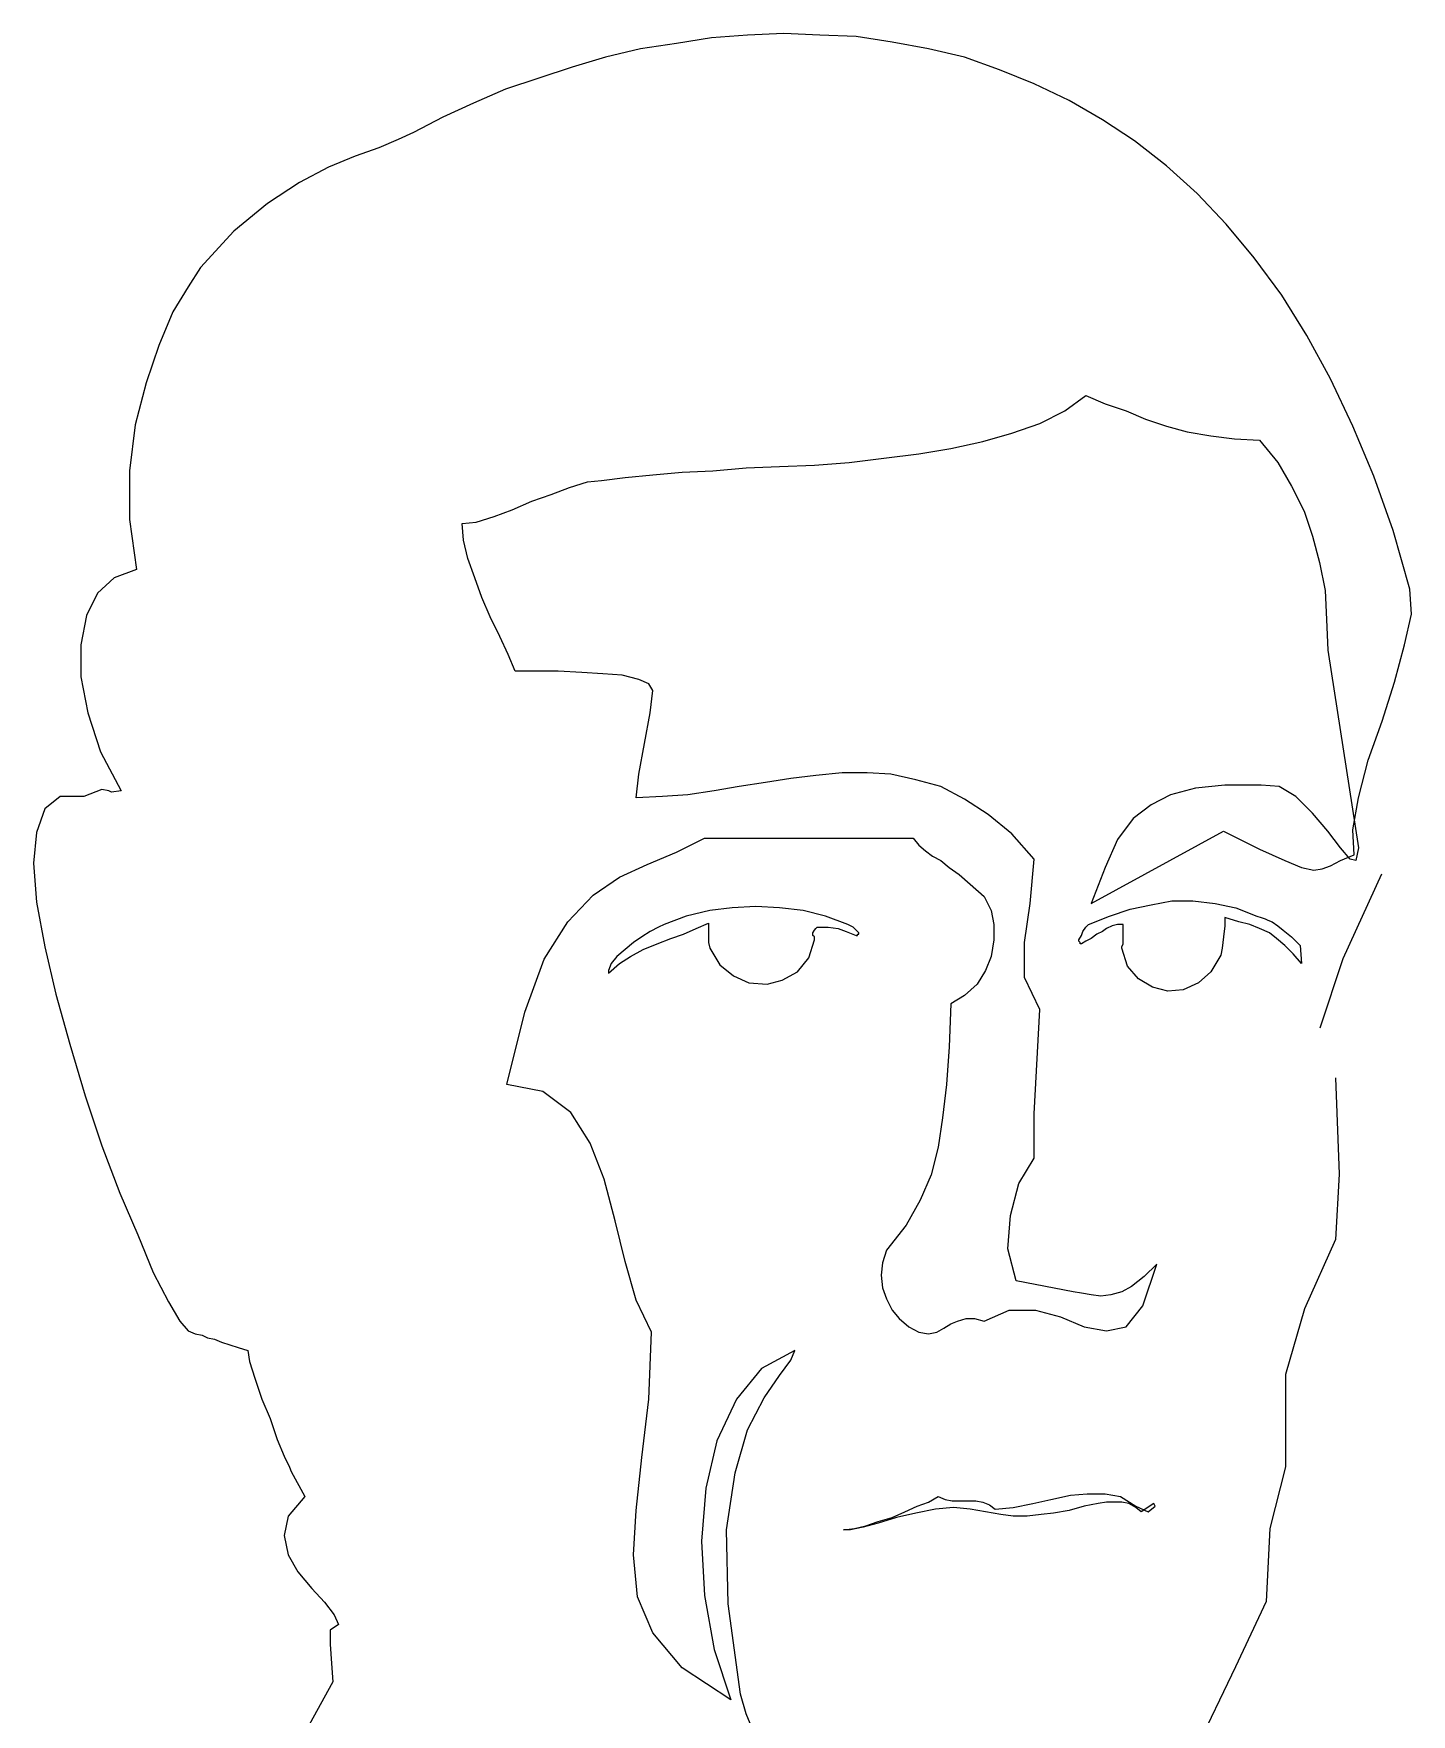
# Model space of a CAD drawing. Header units: millimetres. Extents: x -1621.21 to -1620.39, y 1860.9 to 1862.71.
# Drawn here: x -1621.0815 to -1620.8754, y 1862.4538 to 1862.7052 of the extents above; entities that cross this region are included whole.
import ezdxf

# ---------------------------------------------------------------- set-up
doc = ezdxf.new("R2010")
doc.units = ezdxf.units.MM
doc.header["$LTSCALE"] = 10
doc.layers.add('Humanos', color=2, linetype='Continuous')

msp = doc.modelspace()

# ---------------------------------------------------------------- linework, layer by layer
at = {"layer": 'Humanos'}
for p, q in [((-1620.98535, 1862.70378), (-1620.99076, 1862.70294)), ((-1620.98014, 1862.70462), (-1620.98535, 1862.70378)), ((-1620.97473, 1862.70503), (-1620.98014, 1862.70462)), ((-1620.96931, 1862.70524), (-1620.97473, 1862.70503)), ((-1620.9639, 1862.70503), (-1620.96931, 1862.70524)), ((-1620.95849, 1862.70482), (-1620.9639, 1862.70503)), ((-1620.95307, 1862.70398), (-1620.95849, 1862.70482)), ((-1620.94766, 1862.70294), (-1620.95307, 1862.70398)), ((-1620.99597, 1862.7017), (-1621.00096, 1862.70024)), ((-1620.99076, 1862.70294), (-1620.99597, 1862.7017)), ((-1620.94225, 1862.7017), (-1620.94766, 1862.70294)), ((-1620.93704, 1862.69982), (-1620.94225, 1862.7017)), ((-1621.00596, 1862.69858), (-1621.01096, 1862.69691)), ((-1621.00096, 1862.70024), (-1621.00596, 1862.69858)), ((-1620.93184, 1862.69774), (-1620.93704, 1862.69982)), ((-1621.01096, 1862.69691), (-1621.01574, 1862.69482)), ((-1620.92663, 1862.69524), (-1620.93184, 1862.69774)), ((-1621.01574, 1862.69482), (-1621.02032, 1862.69274)), ((-1620.92163, 1862.69232), (-1620.92663, 1862.69524)), ((-1621.02032, 1862.69274), (-1621.0247, 1862.69046)), ((-1620.91685, 1862.6892), (-1620.92163, 1862.69232)), ((-1621.02699, 1862.68942), (-1621.0299, 1862.68816)), ((-1621.0247, 1862.69046), (-1621.02699, 1862.68942)), ((-1620.91206, 1862.68546), (-1620.91685, 1862.6892)), ((-1621.03344, 1862.68692), (-1621.0374, 1862.68525)), ((-1621.0299, 1862.68816), (-1621.03344, 1862.68692)), ((-1621.0374, 1862.68525), (-1621.04177, 1862.68296)), ((-1620.90747, 1862.6813), (-1620.91206, 1862.68546)), ((-1621.04177, 1862.68296), (-1621.04656, 1862.67984)), ((-1620.90311, 1862.67672), (-1620.90747, 1862.6813)), ((-1621.04656, 1862.67984), (-1621.05156, 1862.67567)), ((-1620.89894, 1862.67172), (-1620.90311, 1862.67672)), ((-1621.05156, 1862.67567), (-1621.05656, 1862.67026)), ((-1620.89477, 1862.6661), (-1620.89894, 1862.67172)), ((-1621.05656, 1862.67026), (-1621.05843, 1862.66734)), ((-1621.05843, 1862.66734), (-1621.06072, 1862.6636)), ((-1620.89103, 1862.66006), (-1620.89477, 1862.6661)), ((-1621.06072, 1862.6636), (-1621.0628, 1862.6586)), ((-1621.0628, 1862.6586), (-1621.06468, 1862.65298)), ((-1620.88749, 1862.6536), (-1620.89103, 1862.66006)), ((-1620.88415, 1862.64652), (-1620.88749, 1862.6536)), ((-1621.06468, 1862.65298), (-1621.06634, 1862.64673)), ((-1620.92726, 1862.64881), (-1620.92413, 1862.6511)), ((-1620.92413, 1862.6511), (-1620.92122, 1862.64986)), ((-1620.93101, 1862.64694), (-1620.92726, 1862.64881)), ((-1620.92122, 1862.64986), (-1620.91809, 1862.64881)), ((-1620.91809, 1862.64881), (-1620.91518, 1862.64756)), ((-1621.06634, 1862.64673), (-1621.06718, 1862.63986)), ((-1620.93517, 1862.64548), (-1620.93101, 1862.64694)), ((-1620.91518, 1862.64756), (-1620.91206, 1862.64652)), ((-1620.91206, 1862.64652), (-1620.90893, 1862.64569)), ((-1620.88103, 1862.63902), (-1620.88415, 1862.64652)), ((-1620.94433, 1862.64319), (-1620.93954, 1862.64423)), ((-1620.93954, 1862.64423), (-1620.93517, 1862.64548)), ((-1620.90893, 1862.64569), (-1620.90539, 1862.64506)), ((-1620.90539, 1862.64506), (-1620.90185, 1862.64465)), ((-1620.90185, 1862.64465), (-1620.89811, 1862.64444)), ((-1620.89811, 1862.64444), (-1620.8954, 1862.64111)), ((-1620.96473, 1862.64069), (-1620.95953, 1862.64111)), ((-1620.95953, 1862.64111), (-1620.95433, 1862.64174)), ((-1620.95433, 1862.64174), (-1620.94912, 1862.64236)), ((-1620.94912, 1862.64236), (-1620.94433, 1862.64319)), ((-1620.8954, 1862.64111), (-1620.89332, 1862.63757)), ((-1621.06718, 1862.63986), (-1621.06718, 1862.63257)), ((-1621.00138, 1862.63736), (-1620.99867, 1862.6382)), ((-1620.99867, 1862.6382), (-1620.99659, 1862.6384)), ((-1620.99659, 1862.6384), (-1620.99305, 1862.63882)), ((-1620.99305, 1862.63882), (-1620.98889, 1862.63924)), ((-1620.98889, 1862.63924), (-1620.98451, 1862.63965)), ((-1620.98451, 1862.63965), (-1620.97993, 1862.63986)), ((-1620.97993, 1862.63986), (-1620.97494, 1862.64028)), ((-1620.97494, 1862.64028), (-1620.96994, 1862.64048)), ((-1620.96994, 1862.64048), (-1620.96473, 1862.64069)), ((-1620.87812, 1862.6309), (-1620.88103, 1862.63902)), ((-1621.007, 1862.63528), (-1621.00409, 1862.63632)), ((-1621.00409, 1862.63632), (-1621.00138, 1862.63736)), ((-1620.89332, 1862.63757), (-1620.89145, 1862.63382)), ((-1621.01262, 1862.63299), (-1621.00992, 1862.63403)), ((-1621.00992, 1862.63403), (-1621.007, 1862.63528)), ((-1620.89145, 1862.63382), (-1620.89019, 1862.63008)), ((-1621.06718, 1862.63257), (-1621.06613, 1862.62508)), ((-1621.01741, 1862.63195), (-1621.01533, 1862.63216)), ((-1621.0172, 1862.62945), (-1621.01741, 1862.63195)), ((-1621.01533, 1862.63216), (-1621.01262, 1862.63299)), ((-1620.87562, 1862.62216), (-1620.87812, 1862.6309)), ((-1621.01658, 1862.62674), (-1621.0172, 1862.62945)), ((-1620.89019, 1862.63008), (-1620.88915, 1862.62612)), ((-1621.01554, 1862.62383), (-1621.01658, 1862.62674)), ((-1620.88915, 1862.62612), (-1620.88833, 1862.62195)), ((-1621.06946, 1862.62383), (-1621.07196, 1862.62154)), ((-1621.06613, 1862.62508), (-1621.06946, 1862.62383)), ((-1621.0145, 1862.62091), (-1621.01554, 1862.62383)), ((-1621.07196, 1862.62154), (-1621.07362, 1862.6182)), ((-1621.01325, 1862.618), (-1621.0145, 1862.62091)), ((-1620.88833, 1862.62195), (-1620.88811, 1862.61758)), ((-1620.87541, 1862.61842), (-1620.87562, 1862.62216)), ((-1621.07362, 1862.6182), (-1621.07446, 1862.61383)), ((-1620.87645, 1862.61383), (-1620.87541, 1862.61842)), ((-1621.01179, 1862.61508), (-1621.01325, 1862.618)), ((-1620.88811, 1862.61758), (-1620.88791, 1862.613)), ((-1621.07446, 1862.61383), (-1621.07446, 1862.60904)), ((-1621.01054, 1862.61238), (-1621.01179, 1862.61508)), ((-1620.87791, 1862.60821), (-1620.87645, 1862.61383)), ((-1621.0095, 1862.60988), (-1621.01054, 1862.61238)), ((-1620.88791, 1862.613), (-1620.88333, 1862.58343)), ((-1621.07446, 1862.60904), (-1621.07342, 1862.60363)), ((-1621.00638, 1862.60988), (-1621.0095, 1862.60988)), ((-1621.00304, 1862.60988), (-1621.00638, 1862.60988)), ((-1620.9995, 1862.60967), (-1621.00304, 1862.60988)), ((-1620.99638, 1862.60946), (-1620.9995, 1862.60967)), ((-1620.99347, 1862.60925), (-1620.99638, 1862.60946)), ((-1620.99097, 1862.60863), (-1620.99347, 1862.60925)), ((-1620.98951, 1862.608), (-1620.99097, 1862.60863)), ((-1620.87979, 1862.60238), (-1620.87791, 1862.60821)), ((-1620.98889, 1862.60696), (-1620.98951, 1862.608)), ((-1620.9893, 1862.60363), (-1620.98889, 1862.60696)), ((-1621.07342, 1862.60363), (-1621.07154, 1862.5978)), ((-1620.99014, 1862.59905), (-1620.9893, 1862.60363)), ((-1620.88187, 1862.59655), (-1620.87979, 1862.60238)), ((-1620.99097, 1862.59447), (-1620.99014, 1862.59905)), ((-1621.07154, 1862.5978), (-1621.06842, 1862.59197)), ((-1620.88333, 1862.59093), (-1620.88187, 1862.59655)), ((-1620.99139, 1862.59093), (-1620.99097, 1862.59447)), ((-1620.97202, 1862.59322), (-1620.97598, 1862.5926)), ((-1620.96827, 1862.59384), (-1620.97202, 1862.59322)), ((-1620.96453, 1862.59426), (-1620.96827, 1862.59384)), ((-1620.96057, 1862.59468), (-1620.96453, 1862.59426)), ((-1620.95682, 1862.59468), (-1620.96057, 1862.59468)), ((-1620.95328, 1862.59447), (-1620.95682, 1862.59468)), ((-1620.94953, 1862.59364), (-1620.95328, 1862.59447)), ((-1620.94579, 1862.5926), (-1620.94953, 1862.59364)), ((-1621.07758, 1862.59114), (-1621.07988, 1862.58926)), ((-1621.07404, 1862.59114), (-1621.07758, 1862.59114)), ((-1621.07134, 1862.59218), (-1621.07404, 1862.59114)), ((-1621.0703, 1862.59197), (-1621.07134, 1862.59218)), ((-1621.06988, 1862.59176), (-1621.0703, 1862.59197)), ((-1621.06842, 1862.59197), (-1621.06988, 1862.59176)), ((-1620.98743, 1862.59114), (-1620.99139, 1862.59093)), ((-1620.98368, 1862.59135), (-1620.98743, 1862.59114)), ((-1620.97973, 1862.59197), (-1620.98368, 1862.59135)), ((-1620.97598, 1862.5926), (-1620.97973, 1862.59197)), ((-1620.94225, 1862.59072), (-1620.94579, 1862.5926)), ((-1620.93871, 1862.58843), (-1620.94225, 1862.59072)), ((-1620.91143, 1862.59135), (-1620.91435, 1862.58989)), ((-1620.90769, 1862.59239), (-1620.91143, 1862.59135)), ((-1620.90331, 1862.5928), (-1620.90769, 1862.59239)), ((-1620.8979, 1862.5928), (-1620.90331, 1862.5928)), ((-1620.89519, 1862.5926), (-1620.8979, 1862.5928)), ((-1620.89269, 1862.59114), (-1620.89519, 1862.5926)), ((-1620.89019, 1862.58864), (-1620.89269, 1862.59114)), ((-1620.88415, 1862.58614), (-1620.88333, 1862.59093)), ((-1621.07988, 1862.58926), (-1621.08112, 1862.58573)), ((-1620.93517, 1862.58552), (-1620.93871, 1862.58843)), ((-1620.91435, 1862.58989), (-1620.91705, 1862.58781)), ((-1620.88791, 1862.58593), (-1620.89019, 1862.58864)), ((-1621.08112, 1862.58573), (-1621.08154, 1862.58114)), ((-1620.93184, 1862.58177), (-1620.93517, 1862.58552)), ((-1620.9233, 1862.57511), (-1620.90352, 1862.58593)), ((-1620.91705, 1862.58781), (-1620.91935, 1862.58468)), ((-1620.90352, 1862.58593), (-1620.89811, 1862.58323)), ((-1620.88603, 1862.58343), (-1620.88791, 1862.58593)), ((-1620.88395, 1862.58239), (-1620.88415, 1862.58614)), ((-1620.98535, 1862.58281), (-1620.98118, 1862.58489)), ((-1620.98118, 1862.58489), (-1620.94995, 1862.58489)), ((-1620.94995, 1862.58489), (-1620.94912, 1862.58385)), ((-1620.94912, 1862.58385), (-1620.94808, 1862.58302)), ((-1620.94808, 1862.58302), (-1620.94704, 1862.58219)), ((-1620.91935, 1862.58468), (-1620.92122, 1862.58052)), ((-1620.89811, 1862.58323), (-1620.89436, 1862.58156)), ((-1620.88457, 1862.58177), (-1620.88603, 1862.58343)), ((-1620.88333, 1862.58343), (-1620.88374, 1862.58156)), ((-1621.08154, 1862.58114), (-1621.08112, 1862.57531)), ((-1620.99388, 1862.57906), (-1620.98972, 1862.58094)), ((-1620.98972, 1862.58094), (-1620.98535, 1862.58281)), ((-1620.94704, 1862.58219), (-1620.94579, 1862.58156)), ((-1620.94579, 1862.58156), (-1620.94454, 1862.58052)), ((-1620.94454, 1862.58052), (-1620.94308, 1862.57948)), ((-1620.93246, 1862.57511), (-1620.93184, 1862.58177)), ((-1620.92122, 1862.58052), (-1620.9233, 1862.57511)), ((-1620.89436, 1862.58156), (-1620.89187, 1862.58052)), ((-1620.89187, 1862.58052), (-1620.88999, 1862.5801)), ((-1620.88874, 1862.58031), (-1620.88749, 1862.58073)), ((-1620.88749, 1862.58073), (-1620.88603, 1862.58156)), ((-1620.88603, 1862.58156), (-1620.88395, 1862.58239)), ((-1620.88374, 1862.58156), (-1620.88457, 1862.58177)), ((-1620.99784, 1862.57636), (-1620.99388, 1862.57906)), ((-1620.94308, 1862.57948), (-1620.94141, 1862.57802)), ((-1620.94141, 1862.57802), (-1620.93933, 1862.57615)), ((-1620.88999, 1862.5801), (-1620.88874, 1862.58031)), ((-1620.88561, 1862.56687), (-1620.87985, 1862.57954)), ((-1621.00159, 1862.5724), (-1620.99784, 1862.57636)), ((-1620.93933, 1862.57615), (-1620.93829, 1862.57407)), ((-1620.91435, 1862.5749), (-1620.91123, 1862.57552)), ((-1620.91123, 1862.57552), (-1620.90811, 1862.57552)), ((-1620.90811, 1862.57552), (-1620.90477, 1862.57511)), ((-1621.08112, 1862.57531), (-1621.07988, 1862.56865)), ((-1620.98389, 1862.57323), (-1620.98722, 1862.57198)), ((-1620.98035, 1862.57407), (-1620.98389, 1862.57323)), ((-1620.97702, 1862.57448), (-1620.98035, 1862.57407)), ((-1620.97348, 1862.57469), (-1620.97702, 1862.57448)), ((-1620.96994, 1862.57448), (-1620.97348, 1862.57469)), ((-1620.9664, 1862.57407), (-1620.96994, 1862.57448)), ((-1620.96307, 1862.57323), (-1620.9664, 1862.57407)), ((-1620.95974, 1862.57198), (-1620.96307, 1862.57323)), ((-1620.93829, 1862.57407), (-1620.93787, 1862.57198)), ((-1620.93329, 1862.56928), (-1620.93246, 1862.57511)), ((-1620.92372, 1862.57198), (-1620.92059, 1862.57323)), ((-1620.92059, 1862.57323), (-1620.91747, 1862.57427)), ((-1620.91747, 1862.57427), (-1620.91435, 1862.5749)), ((-1620.90477, 1862.57511), (-1620.90165, 1862.57448)), ((-1620.90331, 1862.57302), (-1620.90331, 1862.57177)), ((-1620.90123, 1862.5724), (-1620.90331, 1862.57302)), ((-1620.90165, 1862.57448), (-1620.89853, 1862.57323)), ((-1620.89853, 1862.57323), (-1620.8979, 1862.57302)), ((-1620.8979, 1862.57302), (-1620.89727, 1862.57282)), ((-1621.00513, 1862.56678), (-1621.00159, 1862.5724)), ((-1620.9893, 1862.57094), (-1620.99055, 1862.57011)), ((-1620.98805, 1862.57157), (-1620.9893, 1862.57094)), ((-1620.98722, 1862.57198), (-1620.98805, 1862.57157)), ((-1620.98618, 1862.5699), (-1620.98431, 1862.57053)), ((-1620.98431, 1862.57053), (-1620.98243, 1862.57136)), ((-1620.98243, 1862.57136), (-1620.98056, 1862.57219)), ((-1620.98056, 1862.57219), (-1620.98056, 1862.57115)), ((-1620.98056, 1862.57115), (-1620.98056, 1862.57032)), ((-1620.98056, 1862.57032), (-1620.98056, 1862.56928)), ((-1620.96494, 1862.57073), (-1620.96473, 1862.57115)), ((-1620.96494, 1862.57053), (-1620.96494, 1862.57073)), ((-1620.96494, 1862.57032), (-1620.96494, 1862.57053)), ((-1620.96473, 1862.57011), (-1620.96494, 1862.57032)), ((-1620.96473, 1862.57115), (-1620.96453, 1862.57136)), ((-1620.96453, 1862.57136), (-1620.96432, 1862.57157)), ((-1620.96432, 1862.57157), (-1620.96265, 1862.57157)), ((-1620.96265, 1862.57157), (-1620.96119, 1862.57136)), ((-1620.96119, 1862.57136), (-1620.95995, 1862.57094)), ((-1620.95995, 1862.57094), (-1620.95849, 1862.57032)), ((-1620.95932, 1862.57177), (-1620.95974, 1862.57198)), ((-1620.95891, 1862.57157), (-1620.95932, 1862.57177)), ((-1620.95849, 1862.57115), (-1620.95891, 1862.57157)), ((-1620.95807, 1862.57073), (-1620.95849, 1862.57115)), ((-1620.95849, 1862.57032), (-1620.95828, 1862.57032)), ((-1620.95828, 1862.57053), (-1620.95807, 1862.57053)), ((-1620.95828, 1862.57032), (-1620.95828, 1862.57053)), ((-1620.95807, 1862.57053), (-1620.95807, 1862.57073)), ((-1620.93787, 1862.57198), (-1620.93787, 1862.56969)), ((-1620.92517, 1862.56969), (-1620.92476, 1862.57032)), ((-1620.92476, 1862.57032), (-1620.92455, 1862.57094)), ((-1620.92455, 1862.57094), (-1620.92413, 1862.57157)), ((-1620.92413, 1862.57157), (-1620.92372, 1862.57198)), ((-1620.92247, 1862.57053), (-1620.9233, 1862.5699)), ((-1620.92163, 1862.57094), (-1620.92247, 1862.57053)), ((-1620.92101, 1862.57136), (-1620.92163, 1862.57094)), ((-1620.92018, 1862.57177), (-1620.92101, 1862.57136)), ((-1620.91935, 1862.57198), (-1620.92018, 1862.57177)), ((-1620.91851, 1862.57198), (-1620.91935, 1862.57198)), ((-1620.91851, 1862.57136), (-1620.91851, 1862.57198)), ((-1620.91851, 1862.57073), (-1620.91851, 1862.57136)), ((-1620.91851, 1862.5699), (-1620.91851, 1862.57073)), ((-1620.90331, 1862.57177), (-1620.90352, 1862.57011)), ((-1620.89957, 1862.57198), (-1620.90123, 1862.5724)), ((-1620.89811, 1862.57136), (-1620.89957, 1862.57198)), ((-1620.89665, 1862.57073), (-1620.89811, 1862.57136)), ((-1620.89727, 1862.57282), (-1620.89686, 1862.57261)), ((-1620.89686, 1862.57261), (-1620.89623, 1862.5724)), ((-1620.89561, 1862.5699), (-1620.89665, 1862.57073)), ((-1620.89623, 1862.5724), (-1620.8954, 1862.57177)), ((-1620.8954, 1862.57177), (-1620.89457, 1862.57115)), ((-1620.89457, 1862.57115), (-1620.89332, 1862.57011)), ((-1621.07988, 1862.56865), (-1621.0782, 1862.56157)), ((-1620.99305, 1862.56824), (-1620.9943, 1862.56719)), ((-1620.9918, 1862.56928), (-1620.99305, 1862.56824)), ((-1620.99222, 1862.56719), (-1620.99034, 1862.56824)), ((-1620.99055, 1862.57011), (-1620.9918, 1862.56928)), ((-1620.99034, 1862.56824), (-1620.98826, 1862.56907)), ((-1620.98826, 1862.56907), (-1620.98618, 1862.5699)), ((-1620.98056, 1862.56928), (-1620.98035, 1862.56844)), ((-1620.98035, 1862.56844), (-1620.97889, 1862.56595)), ((-1620.96557, 1862.56699), (-1620.96473, 1862.56969)), ((-1620.96473, 1862.5699), (-1620.96473, 1862.57011)), ((-1620.96473, 1862.56969), (-1620.96473, 1862.5699)), ((-1620.93787, 1862.56969), (-1620.93829, 1862.56719)), ((-1620.93329, 1862.56407), (-1620.93329, 1862.56928)), ((-1620.92517, 1862.56949), (-1620.92517, 1862.56969)), ((-1620.92497, 1862.56928), (-1620.92517, 1862.56949)), ((-1620.92497, 1862.56907), (-1620.92497, 1862.56928)), ((-1620.92476, 1862.56907), (-1620.92497, 1862.56907)), ((-1620.92413, 1862.56949), (-1620.92476, 1862.56907)), ((-1620.9233, 1862.5699), (-1620.92413, 1862.56949)), ((-1620.91872, 1862.56865), (-1620.91851, 1862.56907)), ((-1620.91872, 1862.56844), (-1620.91872, 1862.56865)), ((-1620.91789, 1862.56574), (-1620.91872, 1862.56844)), ((-1620.91851, 1862.56949), (-1620.91851, 1862.5699)), ((-1620.91851, 1862.56928), (-1620.91851, 1862.56949)), ((-1620.91851, 1862.56907), (-1620.91851, 1862.56928)), ((-1620.90373, 1862.56844), (-1620.90393, 1862.5674)), ((-1620.90352, 1862.57011), (-1620.90373, 1862.56844)), ((-1620.89436, 1862.56886), (-1620.89561, 1862.5699)), ((-1620.89311, 1862.56761), (-1620.89436, 1862.56886)), ((-1620.89332, 1862.57011), (-1620.89207, 1862.56886)), ((-1620.89207, 1862.56886), (-1620.89187, 1862.56615)), ((-1621.00804, 1862.55887), (-1621.00513, 1862.56678)), ((-1620.99555, 1862.5647), (-1620.99388, 1862.56615)), ((-1620.99513, 1862.56615), (-1620.99555, 1862.56511)), ((-1620.9943, 1862.56719), (-1620.99513, 1862.56615)), ((-1620.99388, 1862.56615), (-1620.99222, 1862.56719)), ((-1620.97889, 1862.56595), (-1620.97681, 1862.56428)), ((-1620.96723, 1862.56491), (-1620.96557, 1862.56699)), ((-1620.93829, 1862.56719), (-1620.93913, 1862.56511)), ((-1620.91622, 1862.56386), (-1620.91789, 1862.56574)), ((-1620.90393, 1862.5674), (-1620.90539, 1862.56491)), ((-1620.89187, 1862.56615), (-1620.89311, 1862.56761)), ((-1620.88907, 1862.55651), (-1620.88561, 1862.56687)), ((-1620.99555, 1862.56511), (-1620.99555, 1862.5647)), ((-1620.97681, 1862.56428), (-1620.97452, 1862.56324)), ((-1620.97452, 1862.56324), (-1620.97181, 1862.56303)), ((-1620.97181, 1862.56303), (-1620.96952, 1862.56365)), ((-1620.96952, 1862.56365), (-1620.96723, 1862.56491)), ((-1620.94037, 1862.56303), (-1620.94225, 1862.56137)), ((-1620.93913, 1862.56511), (-1620.94037, 1862.56303)), ((-1620.93101, 1862.55928), (-1620.93329, 1862.56407)), ((-1620.91414, 1862.56261), (-1620.91622, 1862.56386)), ((-1620.90727, 1862.56324), (-1620.90956, 1862.5622)), ((-1620.90539, 1862.56491), (-1620.90727, 1862.56324)), ((-1621.0782, 1862.56157), (-1621.07612, 1862.55408)), ((-1620.94225, 1862.56137), (-1620.94433, 1862.56011)), ((-1620.91185, 1862.56199), (-1620.91414, 1862.56261)), ((-1620.90956, 1862.5622), (-1620.91185, 1862.56199)), ((-1621.01075, 1862.54804), (-1621.00804, 1862.55887)), ((-1620.94433, 1862.56011), (-1620.94454, 1862.55366)), ((-1620.93184, 1862.54367), (-1620.93101, 1862.55928)), ((-1621.07612, 1862.55408), (-1621.07384, 1862.54637)), ((-1620.94454, 1862.55366), (-1620.94495, 1862.54804)), ((-1621.00534, 1862.547), (-1621.01075, 1862.54804)), ((-1620.94495, 1862.54804), (-1620.94558, 1862.54304)), ((-1620.88677, 1862.54902), (-1620.88619, 1862.53463)), ((-1621.07384, 1862.54637), (-1621.07134, 1862.53888)), ((-1621.00117, 1862.54387), (-1621.00534, 1862.547)), ((-1620.99826, 1862.53929), (-1621.00117, 1862.54387)), ((-1620.94558, 1862.54304), (-1620.94621, 1862.53867)), ((-1620.93184, 1862.53701), (-1620.93184, 1862.54367)), ((-1621.07134, 1862.53888), (-1621.06863, 1862.5318)), ((-1620.99617, 1862.53388), (-1620.99826, 1862.53929)), ((-1620.94621, 1862.53867), (-1620.94725, 1862.53451)), ((-1620.93413, 1862.53325), (-1620.93184, 1862.53701)), ((-1620.99451, 1862.52763), (-1620.99617, 1862.53388)), ((-1620.94725, 1862.53451), (-1620.94891, 1862.53076)), ((-1620.93538, 1862.52847), (-1620.93413, 1862.53325)), ((-1620.88619, 1862.53463), (-1620.88677, 1862.52484)), ((-1621.06863, 1862.5318), (-1621.06592, 1862.52555)), ((-1620.94891, 1862.53076), (-1620.95099, 1862.52701)), ((-1620.99305, 1862.52159), (-1620.99451, 1862.52763)), ((-1620.93579, 1862.52347), (-1620.93538, 1862.52847)), ((-1621.06592, 1862.52555), (-1621.06364, 1862.51993)), ((-1620.95099, 1862.52701), (-1620.95391, 1862.52327)), ((-1620.95391, 1862.52327), (-1620.95453, 1862.52139)), ((-1620.93455, 1862.51868), (-1620.93579, 1862.52347)), ((-1620.88677, 1862.52484), (-1620.89138, 1862.51447)), ((-1620.99139, 1862.51577), (-1620.99305, 1862.52159)), ((-1620.95453, 1862.52139), (-1620.95474, 1862.51951)), ((-1620.9156, 1862.51493), (-1620.91351, 1862.52118)), ((-1620.91351, 1862.52118), (-1620.91539, 1862.51931)), ((-1621.06364, 1862.51993), (-1621.06134, 1862.51556)), ((-1620.95474, 1862.51951), (-1620.95453, 1862.51764)), ((-1620.95453, 1862.51764), (-1620.95391, 1862.51597)), ((-1620.92601, 1862.51701), (-1620.93455, 1862.51868)), ((-1620.91727, 1862.51785), (-1620.91872, 1862.51701)), ((-1620.91539, 1862.51931), (-1620.91727, 1862.51785)), ((-1621.06134, 1862.51556), (-1621.05968, 1862.51265)), ((-1620.9891, 1862.51098), (-1620.99139, 1862.51577)), ((-1620.95391, 1862.51597), (-1620.95307, 1862.51431)), ((-1620.92476, 1862.51681), (-1620.92601, 1862.51701)), ((-1620.9233, 1862.5166), (-1620.92476, 1862.51681)), ((-1620.92185, 1862.51639), (-1620.9233, 1862.5166)), ((-1620.92039, 1862.5166), (-1620.92185, 1862.51639)), ((-1620.91872, 1862.51701), (-1620.92039, 1862.5166)), ((-1621.05968, 1862.51265), (-1621.05843, 1862.51119)), ((-1620.95307, 1862.51431), (-1620.95203, 1862.51306)), ((-1620.95203, 1862.51306), (-1620.95058, 1862.51181)), ((-1620.94433, 1862.51223), (-1620.94329, 1862.51265)), ((-1620.94329, 1862.51265), (-1620.94204, 1862.51306)), ((-1620.94204, 1862.51306), (-1620.94079, 1862.51306)), ((-1620.94079, 1862.51306), (-1620.93933, 1862.51265)), ((-1620.93933, 1862.51265), (-1620.93559, 1862.51431)), ((-1620.93559, 1862.51431), (-1620.93163, 1862.51431)), ((-1620.93163, 1862.51431), (-1620.92788, 1862.51327)), ((-1620.92788, 1862.51327), (-1620.92434, 1862.51181)), ((-1620.91809, 1862.51181), (-1620.9156, 1862.51493)), ((-1620.89138, 1862.51447), (-1620.89426, 1862.50469)), ((-1621.05843, 1862.51119), (-1621.05738, 1862.51077)), ((-1621.05738, 1862.51077), (-1621.05634, 1862.51056)), ((-1621.05634, 1862.51056), (-1621.05552, 1862.51015)), ((-1621.05552, 1862.51015), (-1621.05447, 1862.50993)), ((-1620.98951, 1862.50099), (-1620.9891, 1862.51098)), ((-1620.95058, 1862.51181), (-1620.94912, 1862.51098)), ((-1620.94912, 1862.51098), (-1620.94766, 1862.51077)), ((-1620.94766, 1862.51077), (-1620.94641, 1862.51098)), ((-1620.94641, 1862.51098), (-1620.94537, 1862.51161)), ((-1620.94537, 1862.51161), (-1620.94433, 1862.51223)), ((-1620.92434, 1862.51181), (-1620.92101, 1862.51119)), ((-1620.92101, 1862.51119), (-1620.91809, 1862.51181)), ((-1621.05447, 1862.50993), (-1621.05343, 1862.50952)), ((-1621.05343, 1862.50952), (-1621.05218, 1862.50911)), ((-1621.05218, 1862.50911), (-1621.05094, 1862.50869)), ((-1621.05094, 1862.50869), (-1621.04948, 1862.50827)), ((-1621.04948, 1862.50827), (-1621.04926, 1862.50661)), ((-1620.96765, 1862.50827), (-1620.97265, 1862.50557)), ((-1620.96827, 1862.50681), (-1620.96765, 1862.50827)), ((-1621.04926, 1862.50661), (-1621.04844, 1862.50411)), ((-1620.97265, 1862.50557), (-1620.97639, 1862.50099)), ((-1620.96994, 1862.50453), (-1620.96827, 1862.50681)), ((-1621.04844, 1862.50411), (-1621.0474, 1862.50099)), ((-1620.97223, 1862.50119), (-1620.96994, 1862.50453)), ((-1620.89426, 1862.50469), (-1620.89426, 1862.49087)), ((-1621.0474, 1862.50099), (-1621.04614, 1862.49807)), ((-1620.99055, 1862.49224), (-1620.98951, 1862.50099)), ((-1620.97639, 1862.50099), (-1620.97931, 1862.49474)), ((-1620.97473, 1862.49641), (-1620.97223, 1862.50119)), ((-1621.04614, 1862.49807), (-1621.0451, 1862.49495)), ((-1621.0451, 1862.49495), (-1621.04406, 1862.49245)), ((-1620.9766, 1862.48995), (-1620.97473, 1862.49641)), ((-1621.04406, 1862.49245), (-1621.04323, 1862.49079)), ((-1620.97931, 1862.49474), (-1620.98097, 1862.48766)), ((-1621.04323, 1862.49079), (-1621.04302, 1862.49015)), ((-1621.04302, 1862.49015), (-1621.04094, 1862.48641)), ((-1620.99139, 1862.48433), (-1620.99055, 1862.49224)), ((-1620.97785, 1862.48141), (-1620.9766, 1862.48995)), ((-1620.89426, 1862.49087), (-1620.89656, 1862.48165)), ((-1620.98097, 1862.48766), (-1620.9816, 1862.47975)), ((-1621.04094, 1862.48641), (-1621.04344, 1862.48349)), ((-1620.9512, 1862.48412), (-1620.94933, 1862.48495)), ((-1620.94933, 1862.48495), (-1620.94766, 1862.48557)), ((-1620.94766, 1862.48557), (-1620.94621, 1862.48641)), ((-1620.94621, 1862.48641), (-1620.94516, 1862.48599)), ((-1620.94516, 1862.48599), (-1620.94412, 1862.48579)), ((-1620.94412, 1862.48579), (-1620.94287, 1862.48579)), ((-1620.94287, 1862.48579), (-1620.94183, 1862.48579)), ((-1620.94183, 1862.48579), (-1620.94058, 1862.48579)), ((-1620.94058, 1862.48579), (-1620.93954, 1862.48557)), ((-1620.93954, 1862.48557), (-1620.9385, 1862.48516)), ((-1620.9385, 1862.48516), (-1620.93767, 1862.48453)), ((-1620.93496, 1862.48475), (-1620.93205, 1862.48537)), ((-1620.93205, 1862.48537), (-1620.92934, 1862.48599)), ((-1620.92934, 1862.48599), (-1620.92643, 1862.48661)), ((-1620.92434, 1862.48495), (-1620.92663, 1862.48433)), ((-1620.92643, 1862.48661), (-1620.92393, 1862.48683)), ((-1620.9233, 1862.48516), (-1620.92434, 1862.48495)), ((-1620.92393, 1862.48683), (-1620.92122, 1862.48683)), ((-1620.92226, 1862.48537), (-1620.9233, 1862.48516)), ((-1620.92101, 1862.48557), (-1620.92226, 1862.48537)), ((-1620.92122, 1862.48683), (-1620.91893, 1862.48641)), ((-1620.91997, 1862.48557), (-1620.92101, 1862.48557)), ((-1620.91872, 1862.48557), (-1620.91997, 1862.48557)), ((-1620.91893, 1862.48641), (-1620.91664, 1862.48495)), ((-1620.91768, 1862.48537), (-1620.91872, 1862.48557)), ((-1620.91664, 1862.48475), (-1620.91768, 1862.48537)), ((-1620.91664, 1862.48495), (-1620.91477, 1862.48412)), ((-1620.91393, 1862.48537), (-1620.91581, 1862.48412)), ((-1620.91477, 1862.48412), (-1620.91373, 1862.48495)), ((-1620.91373, 1862.48495), (-1620.91393, 1862.48537)), ((-1621.04344, 1862.48349), (-1621.04406, 1862.48058)), ((-1620.9918, 1862.47767), (-1620.99139, 1862.48433)), ((-1620.95516, 1862.48245), (-1620.95745, 1862.48183)), ((-1620.95703, 1862.48203), (-1620.95516, 1862.48267)), ((-1620.95245, 1862.48329), (-1620.95516, 1862.48245)), ((-1620.95516, 1862.48267), (-1620.95307, 1862.48329)), ((-1620.95307, 1862.48329), (-1620.9512, 1862.48412)), ((-1620.94953, 1862.48391), (-1620.95245, 1862.48329)), ((-1620.94662, 1862.48453), (-1620.94953, 1862.48391)), ((-1620.94391, 1862.48475), (-1620.94662, 1862.48453)), ((-1620.94141, 1862.48453), (-1620.94391, 1862.48475)), ((-1620.93913, 1862.48412), (-1620.94141, 1862.48453)), ((-1620.93683, 1862.48371), (-1620.93913, 1862.48412)), ((-1620.93767, 1862.48453), (-1620.93496, 1862.48475)), ((-1620.93496, 1862.48349), (-1620.93683, 1862.48371)), ((-1620.93288, 1862.48349), (-1620.93496, 1862.48349)), ((-1620.93079, 1862.48371), (-1620.93288, 1862.48349)), ((-1620.92893, 1862.48391), (-1620.93079, 1862.48371)), ((-1620.92663, 1862.48433), (-1620.92893, 1862.48391)), ((-1620.91581, 1862.48412), (-1620.91664, 1862.48475)), ((-1621.04406, 1862.48058), (-1621.04344, 1862.47767)), ((-1620.97764, 1862.47037), (-1620.97785, 1862.48141)), ((-1620.96036, 1862.48141), (-1620.9587, 1862.48162)), ((-1620.95932, 1862.48141), (-1620.96036, 1862.48141)), ((-1620.95745, 1862.48183), (-1620.95932, 1862.48141)), ((-1620.9587, 1862.48162), (-1620.95703, 1862.48203)), ((-1620.89656, 1862.48165), (-1620.89714, 1862.47071)), ((-1621.04344, 1862.47767), (-1621.04198, 1862.47517)), ((-1620.99118, 1862.47141), (-1620.9918, 1862.47767)), ((-1620.9816, 1862.47975), (-1620.98118, 1862.47163)), ((-1621.04198, 1862.47517), (-1621.0399, 1862.47267)), ((-1621.0399, 1862.47267), (-1621.03802, 1862.47059)), ((-1621.03802, 1862.47059), (-1621.03656, 1862.46871)), ((-1620.98889, 1862.46601), (-1620.99118, 1862.47141)), ((-1620.98118, 1862.47163), (-1620.97973, 1862.46351)), ((-1620.97577, 1862.45685), (-1620.97764, 1862.47037)), ((-1620.89714, 1862.47071), (-1620.90174, 1862.46093)), ((-1621.03594, 1862.46725), (-1621.03719, 1862.46642)), ((-1621.03656, 1862.46871), (-1621.03594, 1862.46725)), ((-1621.03719, 1862.46642), (-1621.03719, 1862.46434)), ((-1620.98451, 1862.4608), (-1620.98889, 1862.46601)), ((-1621.03719, 1862.46434), (-1621.03698, 1862.46143)), ((-1620.97973, 1862.46351), (-1620.97723, 1862.45601)), ((-1621.03698, 1862.46143), (-1621.03678, 1862.45871)), ((-1620.97723, 1862.45601), (-1620.98451, 1862.4608)), ((-1620.90174, 1862.46093), (-1620.90923, 1862.44538)), ((-1621.03678, 1862.45871), (-1621.04032, 1862.45227)), ((-1620.97494, 1862.45393), (-1620.97577, 1862.45685)), ((-1620.9741, 1862.45185), (-1620.97494, 1862.45393))]:
    msp.add_line(p, q, dxfattribs=at)

doc.saveas('drawing.dxf')
